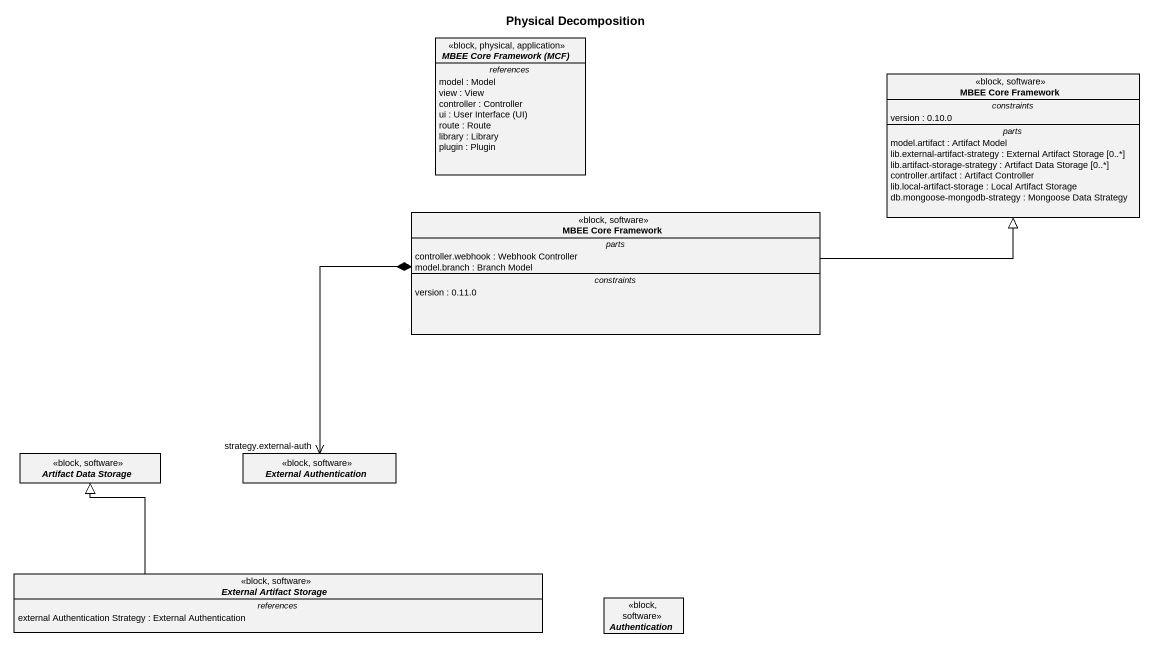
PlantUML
@startuml
title Physical Decomposition
hide circle
hide empty members
abstract class "MBEE Core Framework (MCF)" as MBEE_Core_Framework_MCF <<block, physical, application>> {
  -- references --
  model : Model
  view : View
  controller : Controller
  {field} ui : User Interface (UI)
  route : Route
  library : Library
  plugin : Plugin
}
class "MBEE Core Framework" as MBEE_Core_Framework <<block, software>> {
  -- constraints --
  version : 0.10.0
  -- parts --
  model.artifact : Artifact Model
  lib.external-artifact-strategy : External Artifact Storage [0..*]
  lib.artifact-storage-strategy : Artifact Data Storage [0..*]
  controller.artifact : Artifact Controller
  lib.local-artifact-storage : Local Artifact Storage
  db.mongoose-mongodb-strategy : Mongoose Data Strategy
}
class "MBEE Core Framework" as MBEE_Core_Framework_2 <<block, software>> {
  -- parts --
  controller.webhook : Webhook Controller
  model.branch : Branch Model
  -- constraints --
  version : 0.11.0
}
abstract class "Artifact Data Storage" as Artifact_Data_Storage <<block, software>>
abstract class "External Authentication" as External_Authentication <<block, software>>
abstract class "External Artifact Storage" as External_Artifact_Storage <<block, software>> {
  -- references --
  external Authentication Strategy : External Authentication
}
abstract class Authentication <<block, software>>
MBEE_Core_Framework_2 -right-|> MBEE_Core_Framework
MBEE_Core_Framework_2 *--> "strategy.external-auth" External_Authentication
External_Artifact_Storage -up-|> Artifact_Data_Storage
@enduml
